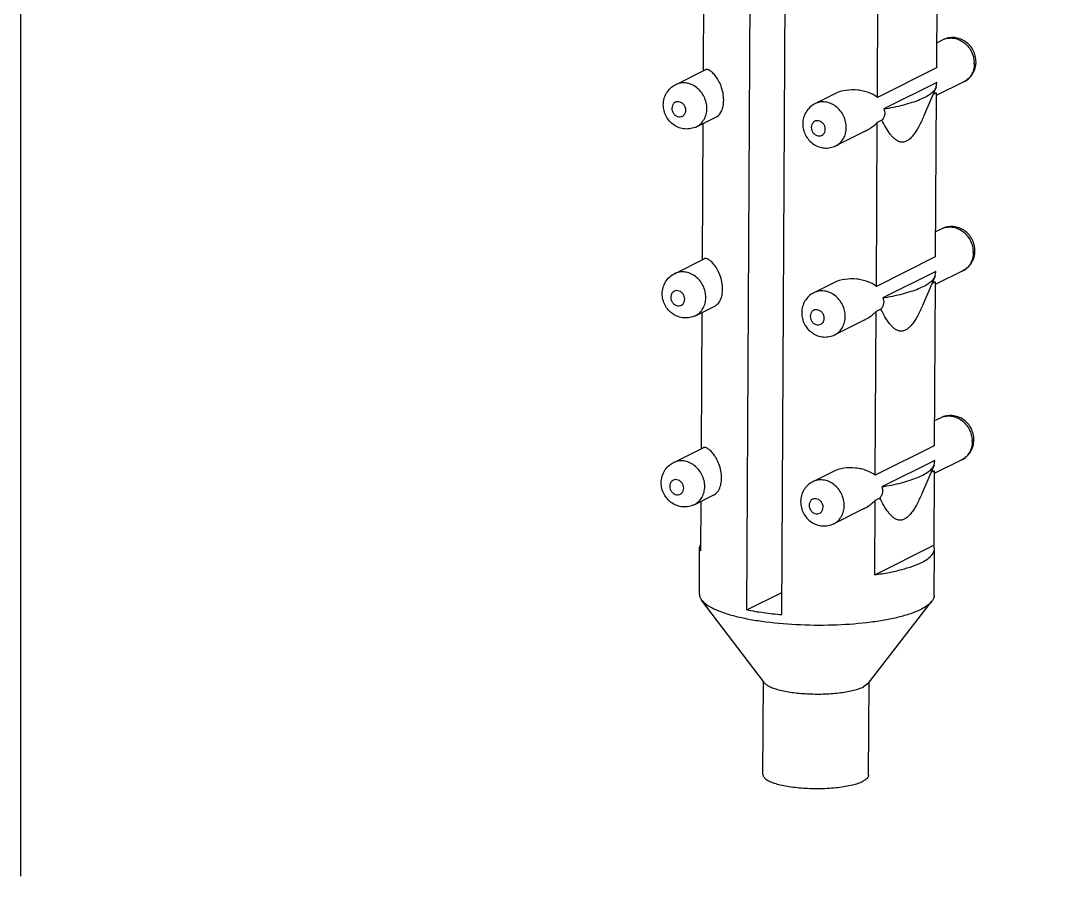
# Model space of a CAD drawing. Extents: x 0 to 1354, y 0 to 992.
# Drawn here: x 988.6 to 1041.9, y 618.3 to 662 of the extents above; entities that cross this region are included whole.
import ezdxf

# ---------------------------------------------------------------- set-up
doc = ezdxf.new("R2010")
doc.units = 0
doc.header["$LTSCALE"] = 10
doc.header["$MEASUREMENT"] = 0
doc.layers.get('0').update_dxf_attribs({"linetype": 'CONTINUOUS'})
doc.layers.add('02___PRT_ALL_AXES', color=7, linetype='CONTINUOUS')

msp = doc.modelspace()

# ---------------------------------------------------------------- linework, layer by layer
at = {"color": 7, "linetype": 'Continuous'}
for p, q in [((1025.721, 631.882), (1026.05, 690.436)), ((1027.502, 631.638), (1027.831, 690.193)), ((1035.432, 658.851), (1032.72, 657.495)), ((1035.402, 658.604), (1034.752, 657.101)), ((1035.402, 658.603), (1035.432, 658.851)), ((1035.401, 658.309), (1035.24, 658.229)), ((1032.628, 656.923), (1032.387, 656.803)), ((1035.378, 649.188), (1032.666, 647.833)), ((1035.348, 648.941), (1034.698, 647.438)), ((1035.348, 648.941), (1035.378, 649.188)), ((1035.347, 648.647), (1035.186, 648.567)), ((1032.574, 647.261), (1032.333, 647.141)), ((1035.323, 639.526), (1032.612, 638.17)), ((1035.294, 639.279), (1034.643, 637.776)), ((1035.294, 639.278), (1035.323, 639.526)), ((1035.292, 638.985), (1035.132, 638.904)), ((1032.52, 637.599), (1032.279, 637.478)), ((1023.31, 635.07), (1023.349, 634.891)), ((1032.258, 633.674), (1035.271, 635.181)), ((1035.31, 635.002), (1035.271, 635.181)), ((1025.721, 631.882), (1027.509, 632.776))]:
    msp.add_line(p, q, dxfattribs=at)
msp.add_lwpolyline([(988.62, 618.265), (988.62, 618.265), (988.62, 782.944), (1095.253, 782.944), (1095.253, 618.265)])
for centre, radius, start, end in [((1036.142, 660.226), 0.896, 105.0908, 116.5406), ((1036.082, 659.815), 1.265, 359.69, 3.3256), ((1036.225, 659.907), 1.209, 354.7318, 359.6764), ((1036.087, 650.563), 0.896, 105.0908, 116.5406), ((1036.028, 650.152), 1.265, 359.69, 3.3256), ((1036.171, 650.245), 1.209, 354.7318, 359.6764), ((1036.033, 640.901), 0.896, 105.0908, 116.5406), ((1035.973, 640.49), 1.265, 359.69, 3.3256), ((1036.117, 640.583), 1.209, 354.7318, 359.6764)]:
    msp.add_arc(centre, radius, start, end, dxfattribs=at)
for points, knots in [([(1037.434, 659.901), (1037.435, 660.002), (1037.41, 660.206), (1037.302, 660.493), (1037.128, 660.746), (1036.898, 660.949), (1036.626, 661.088), (1036.328, 661.153), (1036.024, 661.137), (1035.831, 661.072), (1035.741, 661.027)], [0, 0, 0, 0, 0.125412, 0.251172, 0.376846, 0.502211, 0.627115, 0.751613, 0.875869, 1, 1, 1, 1]), ([(1035.908, 661.091), (1035.987, 661.112), (1036.152, 661.133), (1036.403, 661.101), (1036.647, 661.006), (1036.946, 660.805), (1037.234, 660.435), (1037.334, 660.071), (1037.345, 659.888)], [0, 0, 0, 0, 0.114836, 0.232873, 0.355003, 0.481207, 0.740523, 1, 1, 1, 1]), ([(1037.347, 659.808), (1037.346, 659.709), (1037.322, 659.515), (1037.216, 659.248), (1037.045, 659.027), (1036.894, 658.921), (1036.814, 658.88)], [0, 0, 0, 0, 0.263055, 0.516338, 0.760765, 1, 1, 1, 1]), ([(1036.814, 658.88), (1036.9, 658.923), (1037.06, 659.032), (1037.251, 659.251), (1037.38, 659.511), (1037.42, 659.701), (1037.429, 659.796)], [0, 0, 0, 0, 0.249382, 0.499005, 0.749051, 1, 1, 1, 1]), ([(1021.453, 657.711), (1021.454, 657.815), (1021.482, 658.026), (1021.607, 658.317), (1021.806, 658.564), (1021.98, 658.684), (1022.073, 658.731)], [0, 0, 0, 0, 0.250995, 0.501131, 0.75069, 1, 1, 1, 1]), ([(1023.678, 657.511), (1023.679, 657.614), (1023.655, 657.822), (1023.548, 658.118), (1023.378, 658.383), (1023.156, 658.599), (1022.896, 658.752), (1022.614, 658.831), (1022.332, 658.828), (1022.154, 658.771), (1022.073, 658.731)], [0, 0, 0, 0, 0.129452, 0.261225, 0.393028, 0.522644, 0.64831, 0.769235, 0.885889, 1, 1, 1, 1]), ([(1032.72, 657.495), (1033.062, 657.551), (1033.551, 657.648), (1034.158, 657.822), (1034.535, 657.957), (1034.851, 658.103), (1035.103, 658.257), (1035.29, 658.419), (1035.376, 658.542), (1035.402, 658.603)], [0, 0, 0, 0, 0.349335, 0.501144, 0.635835, 0.752632, 0.851368, 0.932907, 1, 1, 1, 1]), ([(1023.146, 656.584), (1023.056, 656.539), (1022.864, 656.474), (1022.559, 656.458), (1022.261, 656.523), (1021.989, 656.663), (1021.76, 656.866), (1021.586, 657.119), (1021.477, 657.406), (1021.452, 657.609), (1021.453, 657.711)], [0, 0, 0, 0, 0.124127, 0.248393, 0.372911, 0.497834, 0.623207, 0.748877, 0.874606, 1, 1, 1, 1]), ([(1021.89, 657.524), (1021.889, 657.473), (1021.908, 657.369), (1021.985, 657.232), (1022.1, 657.131), (1022.24, 657.08), (1022.383, 657.09), (1022.505, 657.161), (1022.585, 657.282), (1022.602, 657.378), (1022.602, 657.427)], [0, 0, 0, 0, 0.132221, 0.266287, 0.3971, 0.521214, 0.638908, 0.75451, 0.873784, 1, 1, 1, 1]), ([(1022.602, 657.427), (1022.603, 657.478), (1022.584, 657.582), (1022.507, 657.719), (1022.391, 657.821), (1022.252, 657.872), (1022.109, 657.862), (1021.987, 657.79), (1021.907, 657.67), (1021.89, 657.573), (1021.89, 657.524)], [0, 0, 0, 0, 0.132221, 0.266287, 0.3971, 0.521214, 0.638908, 0.75451, 0.873784, 1, 1, 1, 1]), ([(1023.146, 656.584), (1023.226, 656.624), (1023.376, 656.73), (1023.547, 656.952), (1023.654, 657.219), (1023.678, 657.413), (1023.678, 657.511)], [0, 0, 0, 0, 0.239235, 0.483662, 0.736945, 1, 1, 1, 1]), ([(1029.2, 657.757), (1029.106, 657.711), (1028.932, 657.59), (1028.733, 657.344), (1028.609, 657.052), (1028.58, 656.842), (1028.58, 656.737)], [0, 0, 0, 0, 0.249297, 0.498858, 0.749004, 1, 1, 1, 1]), ([(1030.805, 656.538), (1030.806, 656.641), (1030.781, 656.849), (1030.675, 657.145), (1030.505, 657.41), (1030.282, 657.626), (1030.022, 657.779), (1029.741, 657.857), (1029.458, 657.855), (1029.281, 657.798), (1029.2, 657.757)], [0, 0, 0, 0, 0.129452, 0.261225, 0.393028, 0.522644, 0.64831, 0.769235, 0.885889, 1, 1, 1, 1]), ([(1032.72, 657.495), (1032.739, 657.456), (1032.768, 657.37), (1032.774, 657.224), (1032.727, 657.068), (1032.665, 656.971), (1032.628, 656.923)], [0, 0, 0, 0, 0.211465, 0.441327, 0.704594, 1, 1, 1, 1]), ([(1029.729, 656.454), (1029.729, 656.505), (1029.711, 656.609), (1029.634, 656.746), (1029.518, 656.847), (1029.379, 656.898), (1029.236, 656.888), (1029.114, 656.816), (1029.034, 656.696), (1029.017, 656.6), (1029.016, 656.551)], [0, 0, 0, 0, 0.132221, 0.266287, 0.3971, 0.521213, 0.638907, 0.75451, 0.873784, 1, 1, 1, 1]), ([(1034.748, 657.091), (1034.671, 656.913), (1034.55, 656.655), (1034.365, 656.338), (1034.222, 656.136), (1034.073, 655.972), (1033.917, 655.855), (1033.755, 655.791), (1033.594, 655.789), (1033.444, 655.839), (1033.306, 655.93), (1033.178, 656.05), (1033.012, 656.247), (1032.824, 656.539), (1032.693, 656.791), (1032.628, 656.923)], [0, 0, 0, 0, 0.173088, 0.253249, 0.32715, 0.393191, 0.45041, 0.49991, 0.545213, 0.590633, 0.638989, 0.691185, 0.747191, 0.868709, 1, 1, 1, 1]), ([(1028.58, 656.737), (1028.579, 656.636), (1028.604, 656.432), (1028.712, 656.145), (1028.886, 655.892), (1029.116, 655.689), (1029.388, 655.55), (1029.686, 655.485), (1029.99, 655.5), (1030.183, 655.566), (1030.273, 655.61)], [0, 0, 0, 0, 0.125412, 0.251172, 0.376846, 0.502211, 0.627115, 0.751613, 0.875869, 1, 1, 1, 1]), ([(1029.016, 656.551), (1029.016, 656.5), (1029.035, 656.395), (1029.111, 656.259), (1029.227, 656.157), (1029.366, 656.106), (1029.509, 656.116), (1029.631, 656.188), (1029.711, 656.308), (1029.729, 656.405), (1029.729, 656.454)], [0, 0, 0, 0, 0.132221, 0.266287, 0.3971, 0.521213, 0.638907, 0.75451, 0.873784, 1, 1, 1, 1]), ([(1030.273, 655.61), (1030.353, 655.651), (1030.503, 655.757), (1030.674, 655.978), (1030.781, 656.245), (1030.805, 656.439), (1030.805, 656.538)], [0, 0, 0, 0, 0.239235, 0.483662, 0.736945, 1, 1, 1, 1]), ([(1037.38, 650.238), (1037.38, 650.339), (1037.356, 650.543), (1037.247, 650.83), (1037.073, 651.083), (1036.844, 651.286), (1036.572, 651.426), (1036.273, 651.491), (1035.969, 651.475), (1035.777, 651.41), (1035.687, 651.365)], [0, 0, 0, 0, 0.125412, 0.251172, 0.376846, 0.502211, 0.627115, 0.751613, 0.875869, 1, 1, 1, 1]), ([(1035.854, 651.428), (1035.932, 651.449), (1036.098, 651.471), (1036.349, 651.438), (1036.592, 651.344), (1036.892, 651.142), (1037.18, 650.773), (1037.28, 650.409), (1037.29, 650.226)], [0, 0, 0, 0, 0.114836, 0.232873, 0.355003, 0.481207, 0.740523, 1, 1, 1, 1]), ([(1037.293, 650.145), (1037.292, 650.047), (1037.268, 649.853), (1037.161, 649.586), (1036.991, 649.364), (1036.84, 649.258), (1036.76, 649.218)], [0, 0, 0, 0, 0.263055, 0.516338, 0.760765, 1, 1, 1, 1]), ([(1036.76, 649.218), (1036.846, 649.261), (1037.006, 649.369), (1037.196, 649.588), (1037.325, 649.849), (1037.366, 650.038), (1037.375, 650.134)], [0, 0, 0, 0, 0.249382, 0.499005, 0.749051, 1, 1, 1, 1]), ([(1021.399, 648.048), (1021.399, 648.153), (1021.428, 648.363), (1021.552, 648.655), (1021.751, 648.901), (1021.925, 649.022), (1022.019, 649.068)], [0, 0, 0, 0, 0.250995, 0.501131, 0.75069, 1, 1, 1, 1]), ([(1023.624, 647.849), (1023.625, 647.952), (1023.6, 648.16), (1023.494, 648.456), (1023.324, 648.721), (1023.101, 648.937), (1022.841, 649.09), (1022.56, 649.168), (1022.277, 649.166), (1022.1, 649.109), (1022.019, 649.068)], [0, 0, 0, 0, 0.129452, 0.261225, 0.393028, 0.522644, 0.64831, 0.769235, 0.885889, 1, 1, 1, 1]), ([(1032.666, 647.833), (1033.008, 647.888), (1033.497, 647.985), (1034.104, 648.159), (1034.48, 648.295), (1034.797, 648.441), (1035.049, 648.595), (1035.236, 648.756), (1035.321, 648.88), (1035.348, 648.941)], [0, 0, 0, 0, 0.349335, 0.501144, 0.635835, 0.752632, 0.851368, 0.932907, 1, 1, 1, 1]), ([(1023.092, 646.922), (1023.002, 646.877), (1022.809, 646.812), (1022.505, 646.796), (1022.207, 646.861), (1021.935, 647), (1021.705, 647.203), (1021.531, 647.456), (1021.423, 647.743), (1021.398, 647.947), (1021.399, 648.048)], [0, 0, 0, 0, 0.124127, 0.248393, 0.372911, 0.497834, 0.623207, 0.748877, 0.874606, 1, 1, 1, 1]), ([(1022.548, 647.765), (1022.548, 647.816), (1022.53, 647.92), (1022.453, 648.057), (1022.337, 648.158), (1022.198, 648.209), (1022.055, 648.2), (1021.933, 648.128), (1021.853, 648.007), (1021.836, 647.911), (1021.835, 647.862)], [0, 0, 0, 0, 0.132221, 0.266287, 0.3971, 0.521214, 0.638908, 0.75451, 0.873784, 1, 1, 1, 1]), ([(1021.835, 647.862), (1021.835, 647.811), (1021.854, 647.707), (1021.93, 647.57), (1022.046, 647.468), (1022.185, 647.417), (1022.328, 647.427), (1022.451, 647.499), (1022.53, 647.619), (1022.548, 647.716), (1022.548, 647.765)], [0, 0, 0, 0, 0.132221, 0.266287, 0.3971, 0.521214, 0.638908, 0.75451, 0.873784, 1, 1, 1, 1]), ([(1023.092, 646.922), (1023.172, 646.962), (1023.322, 647.068), (1023.493, 647.289), (1023.6, 647.557), (1023.624, 647.751), (1023.624, 647.849)], [0, 0, 0, 0, 0.239235, 0.483662, 0.736945, 1, 1, 1, 1]), ([(1029.145, 648.095), (1029.052, 648.048), (1028.878, 647.928), (1028.679, 647.681), (1028.554, 647.39), (1028.526, 647.179), (1028.525, 647.075)], [0, 0, 0, 0, 0.249297, 0.498858, 0.749004, 1, 1, 1, 1]), ([(1030.751, 646.875), (1030.751, 646.978), (1030.727, 647.186), (1030.62, 647.482), (1030.45, 647.747), (1030.228, 647.963), (1029.968, 648.116), (1029.687, 648.195), (1029.404, 648.192), (1029.226, 648.135), (1029.145, 648.095)], [0, 0, 0, 0, 0.129452, 0.261225, 0.393028, 0.522644, 0.64831, 0.769235, 0.885889, 1, 1, 1, 1]), ([(1032.666, 647.833), (1032.684, 647.794), (1032.714, 647.708), (1032.719, 647.562), (1032.673, 647.405), (1032.611, 647.308), (1032.574, 647.261)], [0, 0, 0, 0, 0.211465, 0.441327, 0.704594, 1, 1, 1, 1]), ([(1034.693, 647.429), (1034.616, 647.25), (1034.496, 646.993), (1034.31, 646.676), (1034.168, 646.474), (1034.018, 646.31), (1033.862, 646.192), (1033.701, 646.129), (1033.54, 646.126), (1033.39, 646.177), (1033.252, 646.267), (1033.123, 646.387), (1032.957, 646.585), (1032.769, 646.877), (1032.638, 647.129), (1032.574, 647.261)], [0, 0, 0, 0, 0.173088, 0.253249, 0.32715, 0.393191, 0.45041, 0.49991, 0.545213, 0.590633, 0.638989, 0.691185, 0.747191, 0.868709, 1, 1, 1, 1]), ([(1028.525, 647.075), (1028.525, 646.973), (1028.549, 646.77), (1028.658, 646.483), (1028.832, 646.23), (1029.062, 646.027), (1029.334, 645.887), (1029.632, 645.822), (1029.936, 645.838), (1030.129, 645.903), (1030.218, 645.948)], [0, 0, 0, 0, 0.125412, 0.251172, 0.376846, 0.502211, 0.627115, 0.751613, 0.875869, 1, 1, 1, 1]), ([(1029.675, 646.791), (1029.675, 646.842), (1029.656, 646.946), (1029.58, 647.083), (1029.464, 647.185), (1029.325, 647.236), (1029.182, 647.226), (1029.059, 647.154), (1028.98, 647.034), (1028.962, 646.937), (1028.962, 646.888)], [0, 0, 0, 0, 0.132221, 0.266287, 0.3971, 0.521213, 0.638907, 0.75451, 0.873784, 1, 1, 1, 1]), ([(1028.962, 646.888), (1028.962, 646.837), (1028.98, 646.733), (1029.057, 646.596), (1029.173, 646.495), (1029.312, 646.444), (1029.455, 646.454), (1029.577, 646.525), (1029.657, 646.646), (1029.674, 646.742), (1029.675, 646.791)], [0, 0, 0, 0, 0.132221, 0.266287, 0.3971, 0.521213, 0.638907, 0.75451, 0.873784, 1, 1, 1, 1]), ([(1030.218, 645.948), (1030.298, 645.988), (1030.449, 646.094), (1030.62, 646.316), (1030.726, 646.583), (1030.75, 646.777), (1030.751, 646.875)], [0, 0, 0, 0, 0.239235, 0.483662, 0.736945, 1, 1, 1, 1]), ([(1037.326, 640.576), (1037.326, 640.677), (1037.302, 640.881), (1037.193, 641.168), (1037.019, 641.421), (1036.789, 641.624), (1036.517, 641.763), (1036.219, 641.828), (1035.915, 641.812), (1035.722, 641.747), (1035.633, 641.702)], [0, 0, 0, 0, 0.125412, 0.251172, 0.376846, 0.502211, 0.627115, 0.751613, 0.875869, 1, 1, 1, 1]), ([(1035.8, 641.766), (1035.878, 641.787), (1036.043, 641.808), (1036.294, 641.776), (1036.538, 641.681), (1036.837, 641.48), (1037.126, 641.111), (1037.226, 640.746), (1037.236, 640.563)], [0, 0, 0, 0, 0.114836, 0.232873, 0.355003, 0.481207, 0.740523, 1, 1, 1, 1]), ([(1037.238, 640.483), (1037.238, 640.385), (1037.214, 640.191), (1037.107, 639.923), (1036.936, 639.702), (1036.786, 639.596), (1036.706, 639.556)], [0, 0, 0, 0, 0.263055, 0.516338, 0.760765, 1, 1, 1, 1]), ([(1036.706, 639.556), (1036.791, 639.598), (1036.952, 639.707), (1037.142, 639.926), (1037.271, 640.186), (1037.312, 640.376), (1037.321, 640.472)], [0, 0, 0, 0, 0.249382, 0.499005, 0.749051, 1, 1, 1, 1]), ([(1021.344, 638.386), (1021.345, 638.491), (1021.373, 638.701), (1021.498, 638.993), (1021.697, 639.239), (1021.871, 639.359), (1021.964, 639.406)], [0, 0, 0, 0, 0.250995, 0.501131, 0.75069, 1, 1, 1, 1]), ([(1023.57, 638.187), (1023.57, 638.289), (1023.546, 638.497), (1023.439, 638.793), (1023.269, 639.058), (1023.047, 639.274), (1022.787, 639.427), (1022.506, 639.506), (1022.223, 639.503), (1022.045, 639.446), (1021.964, 639.406)], [0, 0, 0, 0, 0.129452, 0.261225, 0.393028, 0.522644, 0.64831, 0.769235, 0.885889, 1, 1, 1, 1]), ([(1032.612, 638.17), (1032.954, 638.226), (1033.442, 638.323), (1034.049, 638.497), (1034.426, 638.633), (1034.742, 638.778), (1034.995, 638.932), (1035.182, 639.094), (1035.267, 639.217), (1035.294, 639.278)], [0, 0, 0, 0, 0.349335, 0.501144, 0.635835, 0.752632, 0.851368, 0.932907, 1, 1, 1, 1]), ([(1023.037, 637.259), (1022.948, 637.214), (1022.755, 637.149), (1022.451, 637.133), (1022.153, 637.198), (1021.881, 637.338), (1021.651, 637.541), (1021.477, 637.794), (1021.368, 638.081), (1021.344, 638.285), (1021.344, 638.386)], [0, 0, 0, 0, 0.124127, 0.248393, 0.372911, 0.497834, 0.623207, 0.748877, 0.874606, 1, 1, 1, 1]), ([(1022.494, 638.102), (1022.494, 638.154), (1022.475, 638.258), (1022.399, 638.394), (1022.283, 638.496), (1022.144, 638.547), (1022.001, 638.537), (1021.878, 638.465), (1021.799, 638.345), (1021.781, 638.249), (1021.781, 638.2)], [0, 0, 0, 0, 0.132221, 0.266287, 0.3971, 0.521214, 0.638908, 0.75451, 0.873784, 1, 1, 1, 1]), ([(1021.781, 638.2), (1021.781, 638.148), (1021.799, 638.044), (1021.876, 637.908), (1021.992, 637.806), (1022.131, 637.755), (1022.274, 637.765), (1022.396, 637.837), (1022.476, 637.957), (1022.493, 638.053), (1022.494, 638.102)], [0, 0, 0, 0, 0.132221, 0.266287, 0.3971, 0.521214, 0.638908, 0.75451, 0.873784, 1, 1, 1, 1]), ([(1029.091, 638.432), (1028.998, 638.386), (1028.824, 638.265), (1028.625, 638.019), (1028.5, 637.727), (1028.472, 637.517), (1028.471, 637.412)], [0, 0, 0, 0, 0.249297, 0.498858, 0.749004, 1, 1, 1, 1]), ([(1030.696, 637.213), (1030.697, 637.316), (1030.673, 637.524), (1030.566, 637.82), (1030.396, 638.085), (1030.174, 638.301), (1029.914, 638.454), (1029.633, 638.532), (1029.35, 638.53), (1029.172, 638.473), (1029.091, 638.432)], [0, 0, 0, 0, 0.129452, 0.261225, 0.393028, 0.522644, 0.64831, 0.769235, 0.885889, 1, 1, 1, 1]), ([(1023.037, 637.259), (1023.117, 637.299), (1023.268, 637.406), (1023.439, 637.627), (1023.545, 637.894), (1023.569, 638.088), (1023.57, 638.187)], [0, 0, 0, 0, 0.239235, 0.483662, 0.736945, 1, 1, 1, 1]), ([(1032.612, 638.17), (1032.63, 638.131), (1032.659, 638.045), (1032.665, 637.899), (1032.619, 637.743), (1032.557, 637.646), (1032.52, 637.599)], [0, 0, 0, 0, 0.211465, 0.441327, 0.704594, 1, 1, 1, 1]), ([(1034.639, 637.766), (1034.562, 637.588), (1034.441, 637.33), (1034.256, 637.013), (1034.113, 636.811), (1033.964, 636.647), (1033.808, 636.53), (1033.647, 636.466), (1033.486, 636.464), (1033.336, 636.515), (1033.198, 636.605), (1033.069, 636.725), (1032.903, 636.922), (1032.715, 637.215), (1032.584, 637.466), (1032.52, 637.599)], [0, 0, 0, 0, 0.173088, 0.253249, 0.32715, 0.393191, 0.45041, 0.49991, 0.545213, 0.590633, 0.638989, 0.691185, 0.747191, 0.868709, 1, 1, 1, 1]), ([(1028.471, 637.412), (1028.471, 637.311), (1028.495, 637.107), (1028.604, 636.82), (1028.778, 636.567), (1029.007, 636.364), (1029.279, 636.225), (1029.578, 636.16), (1029.882, 636.176), (1030.074, 636.241), (1030.164, 636.286)], [0, 0, 0, 0, 0.125412, 0.251172, 0.376846, 0.502211, 0.627115, 0.751613, 0.875869, 1, 1, 1, 1]), ([(1028.908, 637.226), (1028.907, 637.175), (1028.926, 637.071), (1029.003, 636.934), (1029.119, 636.832), (1029.258, 636.781), (1029.401, 636.791), (1029.523, 636.863), (1029.603, 636.983), (1029.62, 637.08), (1029.62, 637.129)], [0, 0, 0, 0, 0.132221, 0.266287, 0.3971, 0.521213, 0.638907, 0.75451, 0.873784, 1, 1, 1, 1]), ([(1029.62, 637.129), (1029.621, 637.18), (1029.602, 637.284), (1029.525, 637.421), (1029.41, 637.522), (1029.27, 637.573), (1029.127, 637.564), (1029.005, 637.492), (1028.925, 637.371), (1028.908, 637.275), (1028.908, 637.226)], [0, 0, 0, 0, 0.132221, 0.266287, 0.3971, 0.521213, 0.638907, 0.75451, 0.873784, 1, 1, 1, 1]), ([(1030.164, 636.286), (1030.244, 636.326), (1030.394, 636.432), (1030.565, 636.653), (1030.672, 636.921), (1030.696, 637.115), (1030.696, 637.213)], [0, 0, 0, 0, 0.239235, 0.483662, 0.736945, 1, 1, 1, 1]), ([(1023.335, 635.209), (1023.331, 635.198), (1023.317, 635.153), (1023.31, 635.105), (1023.31, 635.07)], [0, 0, 0, 0, 0.25646, 1, 1, 1, 1]), ([(1034.655, 634.306), (1034.753, 634.355), (1034.926, 634.453), (1035.138, 634.624), (1035.275, 634.805), (1035.31, 634.94), (1035.31, 635.002)], [0, 0, 0, 0, 0.327709, 0.596202, 0.813814, 1, 1, 1, 1]), ([(1032.258, 633.674), (1032.502, 633.709), (1032.966, 633.785), (1033.616, 633.929), (1034.174, 634.097), (1034.508, 634.232), (1034.655, 634.306)], [0, 0, 0, 0, 0.29778, 0.566555, 0.801727, 1, 1, 1, 1]), ([(1025.721, 631.882), (1026.003, 631.826), (1026.596, 631.73), (1027.192, 631.665), (1027.502, 631.638)], [0, 0, 0, 0, 0.480442, 1, 1, 1, 1])]:
    msp.add_open_spline(points, degree=3, knots=knots, dxfattribs=at)
at = {"layer": '02___PRT_ALL_AXES', "color": 7, "linetype": 'Continuous'}
for p, q in [((1035.455, 667.972), (1035.408, 659.591)), ((1032.395, 658.085), (1032.442, 666.465)), ((1023.526, 666.409), (1023.487, 659.438)), ((1035.741, 661.027), (1035.415, 660.864)), ((1035.408, 659.591), (1032.395, 658.085)), ((1022.073, 658.731), (1023.598, 659.493)), ((1036.814, 658.88), (1035.4, 658.174)), ((1030.225, 658.27), (1029.2, 657.757)), ((1035.401, 658.309), (1035.354, 649.929)), ((1023.146, 656.584), (1024.171, 657.097)), ((1023.472, 656.747), (1023.433, 649.775)), ((1031.798, 656.373), (1030.273, 655.61)), ((1032.34, 648.423), (1032.387, 656.803)), ((1035.687, 651.365), (1035.361, 651.202)), ((1035.354, 649.929), (1032.34, 648.423)), ((1022.019, 649.068), (1023.544, 649.831)), ((1036.76, 649.218), (1035.346, 648.511)), ((1030.17, 648.607), (1029.145, 648.095)), ((1035.347, 648.647), (1035.3, 640.266)), ((1023.092, 646.922), (1024.117, 647.434)), ((1023.418, 647.085), (1023.379, 640.113)), ((1032.286, 638.76), (1032.333, 647.141)), ((1031.744, 646.711), (1030.218, 645.948)), ((1035.633, 641.702), (1035.307, 641.539)), ((1021.964, 639.406), (1023.49, 640.168)), ((1035.3, 640.266), (1032.286, 638.76)), ((1036.706, 639.556), (1035.292, 638.849)), ((1030.116, 638.945), (1029.091, 638.432)), ((1035.292, 638.985), (1035.271, 635.181)), ((1023.037, 637.259), (1024.063, 637.772)), ((1023.363, 637.422), (1023.349, 634.891)), ((1032.258, 633.674), (1032.279, 637.478)), ((1031.69, 637.048), (1030.164, 636.286)), ((1023.297, 632.684), (1023.31, 635.07)), ((1035.297, 632.616), (1035.31, 635.002)), ((1026.623, 628.152), (1023.409, 632.383)), ((1031.92, 628.122), (1035.181, 632.317)), ((1026.545, 623.456), (1026.572, 628.219)), ((1031.92, 628.122), (1031.677, 627.944)), ((1031.945, 623.426), (1031.972, 628.189))]:
    msp.add_line(p, q, dxfattribs=at)
for points, knots in [([(1024.539, 657.941), (1024.539, 658.066), (1024.514, 658.313), (1024.414, 658.66), (1024.272, 658.96), (1024.114, 659.195), (1023.959, 659.362), (1023.835, 659.455), (1023.746, 659.495), (1023.691, 659.509), (1023.641, 659.509), (1023.611, 659.5), (1023.598, 659.493)], [0, 0, 0, 0, 0.188909, 0.376073, 0.546755, 0.691062, 0.805447, 0.891159, 0.924667, 0.953028, 0.977533, 1, 1, 1, 1]), ([(1032.395, 658.085), (1032.257, 658.193), (1032.013, 658.315), (1031.666, 658.414), (1031.095, 658.507), (1030.575, 658.444), (1030.222, 658.268)], [0, 0, 0, 0, 0.232176, 0.353206, 0.477865, 1, 1, 1, 1]), ([(1024.168, 657.095), (1024.284, 657.153), (1024.426, 657.345), (1024.52, 657.649), (1024.538, 657.84), (1024.539, 657.941)], [0, 0, 0, 0, 0.406665, 0.683746, 1, 1, 1, 1]), ([(1031.801, 656.375), (1031.855, 656.402), (1032.068, 656.519), (1032.262, 656.671), (1032.387, 656.803)], [0, 0, 0, 0, 0.249257, 1, 1, 1, 1]), ([(1024.484, 648.279), (1024.485, 648.403), (1024.46, 648.651), (1024.359, 648.998), (1024.218, 649.297), (1024.059, 649.532), (1023.905, 649.699), (1023.781, 649.792), (1023.692, 649.832), (1023.637, 649.846), (1023.587, 649.847), (1023.557, 649.837), (1023.543, 649.831)], [0, 0, 0, 0, 0.188909, 0.376073, 0.546755, 0.691062, 0.805447, 0.891159, 0.924667, 0.953028, 0.977533, 1, 1, 1, 1]), ([(1032.34, 648.423), (1032.203, 648.531), (1031.959, 648.652), (1031.612, 648.752), (1031.041, 648.845), (1030.52, 648.782), (1030.168, 648.606)], [0, 0, 0, 0, 0.232176, 0.353206, 0.477865, 1, 1, 1, 1]), ([(1024.114, 647.433), (1024.23, 647.491), (1024.372, 647.683), (1024.465, 647.987), (1024.484, 648.178), (1024.484, 648.279)], [0, 0, 0, 0, 0.406665, 0.683746, 1, 1, 1, 1]), ([(1031.747, 646.712), (1031.801, 646.739), (1032.013, 646.857), (1032.208, 647.008), (1032.333, 647.141)], [0, 0, 0, 0, 0.249257, 1, 1, 1, 1]), ([(1024.43, 638.616), (1024.431, 638.741), (1024.405, 638.989), (1024.305, 639.335), (1024.163, 639.635), (1024.005, 639.87), (1023.851, 640.037), (1023.727, 640.13), (1023.638, 640.17), (1023.582, 640.184), (1023.532, 640.184), (1023.502, 640.175), (1023.489, 640.168)], [0, 0, 0, 0, 0.188909, 0.376073, 0.546755, 0.691062, 0.805447, 0.891159, 0.924667, 0.953028, 0.977533, 1, 1, 1, 1]), ([(1032.286, 638.76), (1032.149, 638.869), (1031.905, 638.99), (1031.558, 639.089), (1030.987, 639.183), (1030.466, 639.12), (1030.114, 638.944)], [0, 0, 0, 0, 0.232176, 0.353206, 0.477865, 1, 1, 1, 1]), ([(1024.059, 637.77), (1024.176, 637.828), (1024.318, 638.021), (1024.411, 638.325), (1024.429, 638.515), (1024.43, 638.616)], [0, 0, 0, 0, 0.406665, 0.683746, 1, 1, 1, 1]), ([(1031.693, 637.05), (1031.747, 637.077), (1031.959, 637.194), (1032.154, 637.346), (1032.279, 637.478)], [0, 0, 0, 0, 0.249257, 1, 1, 1, 1]), ([(1023.297, 632.684), (1023.297, 632.633), (1023.318, 632.523), (1023.375, 632.429), (1023.409, 632.383)], [0, 0, 0, 0, 0.471368, 1, 1, 1, 1]), ([(1023.409, 632.383), (1023.478, 632.293), (1023.679, 632.12), (1024.069, 631.907), (1024.579, 631.71), (1025.2, 631.534), (1025.917, 631.384), (1027.013, 631.217), (1028.49, 631.099), (1030.286, 631.097), (1031.752, 631.21), (1032.831, 631.375), (1033.53, 631.524), (1034.128, 631.699), (1034.485, 631.842), (1034.642, 631.92)], [0, 0, 0, 0, 0.029344, 0.06751, 0.114827, 0.170807, 0.234496, 0.30463, 0.458097, 0.617853, 0.769747, 0.838555, 0.900607, 0.954725, 1, 1, 1, 1]), ([(1035.297, 632.616), (1035.296, 632.565), (1035.274, 632.456), (1035.216, 632.362), (1035.181, 632.317)], [0, 0, 0, 0, 0.47134, 1, 1, 1, 1]), ([(1035.181, 632.317), (1035.12, 632.239), (1034.949, 632.088), (1034.754, 631.976), (1034.642, 631.92)], [0, 0, 0, 0, 0.441197, 1, 1, 1, 1]), ([(1026.623, 628.152), (1026.654, 628.112), (1026.744, 628.034), (1026.919, 627.938), (1027.149, 627.849), (1027.546, 627.737), (1028.135, 627.636), (1028.909, 627.574), (1029.717, 627.573), (1030.377, 627.624), (1030.863, 627.699), (1031.177, 627.766), (1031.446, 627.844), (1031.607, 627.909), (1031.677, 627.944)], [0, 0, 0, 0, 0.029342, 0.067511, 0.114832, 0.170814, 0.304589, 0.458066, 0.61783, 0.769734, 0.83854, 0.9006, 0.954737, 1, 1, 1, 1]), ([(1026.545, 623.456), (1026.545, 623.437), (1026.552, 623.395), (1026.582, 623.336), (1026.63, 623.279), (1026.724, 623.199), (1026.89, 623.107), (1027.138, 623.012), (1027.444, 622.928), (1027.799, 622.858), (1028.194, 622.803), (1028.767, 622.751), (1029.499, 622.735), (1030.218, 622.779), (1030.754, 622.853), (1031.101, 622.922), (1031.398, 623.005), (1031.574, 623.074), (1031.65, 623.113)], [0, 0, 0, 0, 0.010967, 0.02294, 0.036668, 0.052626, 0.092052, 0.141833, 0.201364, 0.269451, 0.344485, 0.424608, 0.591783, 0.753829, 0.827708, 0.894308, 0.952139, 1, 1, 1, 1]), ([(1031.945, 623.426), (1031.945, 623.398), (1031.929, 623.337), (1031.868, 623.256), (1031.772, 623.179), (1031.694, 623.135), (1031.65, 623.113)], [0, 0, 0, 0, 0.186128, 0.403847, 0.672639, 1, 1, 1, 1])]:
    msp.add_open_spline(points, degree=3, knots=knots, dxfattribs=at)

doc.saveas('drawing.dxf')
